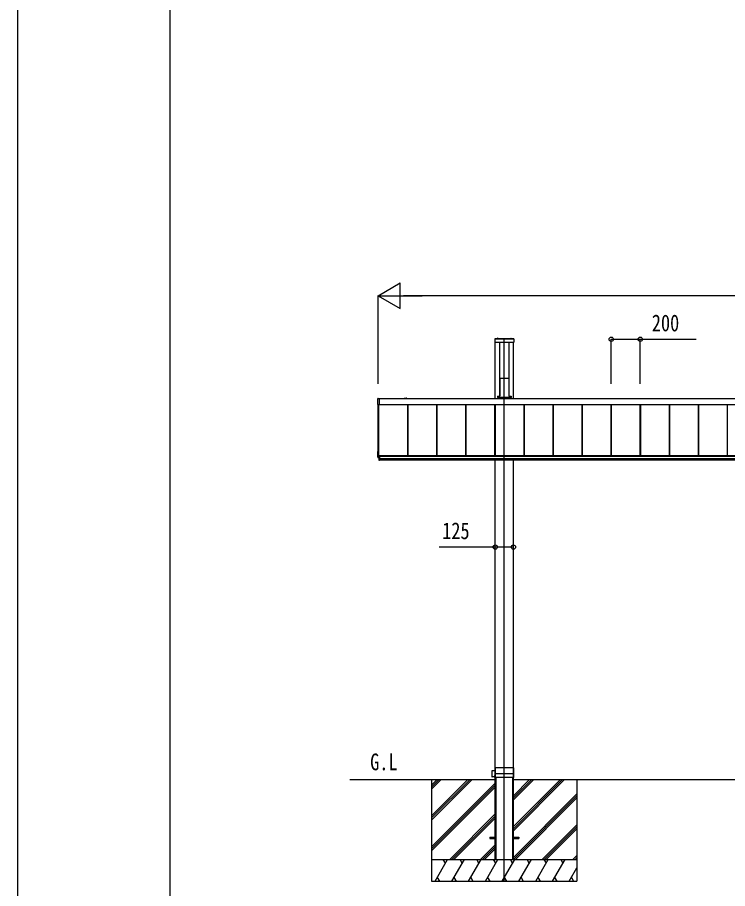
# Model space of a CAD drawing. Units: millimetres, scale not verified. Extents: x -14718 to 14718, y -10395 to 10395.
# Drawn here: x -14718 to -9831, y -6216 to -221 of the extents above; entities that cross this region are included whole.
import ezdxf
from ezdxf.enums import TextEntityAlignment as Align

# ---------------------------------------------------------------- set-up
doc = ezdxf.new("R2010")
doc.units = ezdxf.units.MM
doc.header["$LTSCALE"] = 40
for name, color, linetype in [('0-2_USER1', 3, 'Continuous'), ('0-3_YKK_12', 2, 'Continuous'), ('0-4_YKK_13', 4, 'Continuous'), ('0-5_YKK_A1', 4, 'Continuous'), ('0-6_YKK_D', 6, 'Continuous'), ('0-7_YKK_ZWAK', 7, 'Continuous')]:
    doc.layers.add(name, color=color, linetype=linetype)
doc.styles.add('ＭＳ ゴシック', font='')
doc.styles.get('ＭＳ ゴシック').set_extended_font_data('MS Gothic')

msp = doc.modelspace()

# ---------------------------------------------------------------- linework, layer by layer
at = {"layer": '0-3_YKK_12'}
msp.add_line((-11367.24, -6165.53), (-11367.24, -2435.53), dxfattribs=at)
at = {"layer": '0-4_YKK_13'}
for p, q in [((-11431.74, -2432.53), (-11431.74, -2456.53)), ((-11302.74, -2432.53), (-11431.74, -2432.53)), ((-11302.74, -2435.03), (-11431.74, -2435.03)), ((-11302.74, -2435.53), (-11431.74, -2435.53)), ((-11418.14, -2431.99), (-11418.14, -2431.79)), ((-11417.6, -2432.53), (-11406.89, -2432.53)), ((-11417.49, -2432.53), (-11417.14, -2432.53)), ((-11414.61, -2429.21), (-11413.39, -2431.67)), ((-11412.24, -2432.27), (-11413.39, -2431.67)), ((-11412.24, -2432.27), (-11411.1, -2431.67)), ((-11409.87, -2429.21), (-11411.1, -2431.67)), ((-11406.34, -2431.99), (-11406.34, -2431.79)), ((-11328.14, -2431.99), (-11328.14, -2431.79)), ((-11327.6, -2432.53), (-11316.89, -2432.53)), ((-11324.61, -2429.21), (-11323.39, -2431.67)), ((-11322.24, -2432.27), (-11323.39, -2431.67)), ((-11322.24, -2432.27), (-11321.1, -2431.67)), ((-11319.87, -2429.21), (-11321.1, -2431.67)), ((-11316.34, -2431.99), (-11316.34, -2431.79)), ((-11302.74, -2432.53), (-11302.74, -2456.53)), ((-11304.74, -2458.53), (-11429.74, -2458.53)), ((-11398.49, -2709.69), (-11398.49, -2824.74)), ((-11398.13, -2703.85), (-11398.48, -2709.34)), ((-11397.63, -2703.38), (-11395.59, -2703.38)), ((-11395.28, -2703.7), (-11395.59, -2703.38)), ((-11395.28, -2703.7), (-11339.2, -2703.7)), ((-11339.2, -2703.7), (-11338.89, -2703.38)), ((-11338.89, -2703.38), (-11336.85, -2703.38)), ((-11336.35, -2703.85), (-11336, -2709.34)), ((-11335.99, -2709.69), (-11335.99, -2824.74)), ((-12236.74, -2884.49), (-12236.74, -2843.46)), ((-11415.11, -2828), (-11415.11, -2835.49)), ((-11415.11, -2834.83), (-11319.37, -2834.83)), ((-11415.11, -2835.49), (-11319.37, -2835.49)), ((-11414.61, -2827.5), (-11399.6, -2827.5)), ((-11398.49, -2824.74), (-11398.6, -2826.56)), ((-11335.99, -2824.74), (-11335.88, -2826.56)), ((-11334.88, -2827.5), (-11319.87, -2827.5)), ((-11319.37, -2828), (-11319.37, -2835.49)), ((-12228.74, -2885.75), (-12236.27, -2885.29)), ((-12228.74, -2885.26), (-12228.74, -2885.75)), ((-12236.74, -3247.85), (-12236.74, -3206.82)), ((-12236.27, -3206.33), (-12235.24, -3206.26)), ((-12230.24, -3235.75), (-12230.24, -3267.03)), ((-12230.24, -3235.75), (-12226.74, -3235.75)), ((-12227.24, -3235.75), (-12227.24, -3267.03)), ((-12226.74, -3235.75), (-12226.74, -3267.03)), ((-12230.24, -3249.02), (-12236.27, -3248.66)), ((-12226.74, -3258.2), (-12230.24, -3258.2)), ((-12230.24, -3267.03), (-12226.74, -3267.03)), ((-11431.9, -5385.83), (-11432.15, -5414.71)), ((-11302.89, -5385.53), (-11431.6, -5385.53)), ((-11430.74, -5450.23), (-11430.74, -5385.83)), ((-11429.74, -5385.83), (-11429.74, -5450.23)), ((-11304.74, -5450.23), (-11304.74, -5385.83)), ((-11303.74, -5385.83), (-11303.74, -5450.23)), ((-11302.24, -5425.53), (-11302.59, -5385.83)), ((-11452.24, -5404.83), (-11452.24, -5446.24)), ((-11432.06, -5404.18), (-11451.95, -5404.53)), ((-11432.06, -5446.88), (-11451.95, -5446.54)), ((-11432.15, -5414.71), (-11430.74, -5414.71)), ((-11432.03, -5450.23), (-11432.15, -5436.35)), ((-11432.15, -5436.35), (-11430.74, -5436.35)), ((-11302.76, -5450.53), (-11431.73, -5450.53)), ((-11302.24, -5425.53), (-11430.74, -5425.53)), ((-11302.46, -5450.23), (-11302.24, -5425.53))]:
    msp.add_line(p, q, dxfattribs=at)
msp.add_lwpolyline([(-12236.27, -2842.97), (-12228.74, -2842.5), (-12228.74, -2843), (-12228.74, -2885.26)], dxfattribs=at)
for centre, radius, start, end in [((-11429.74, -2456.53), 2, 180, 270), ((-11417.6, -2431.99), 0.545, 180, 270), ((-11417.59, -2431.79), 0.55, 138.43917, 180), ((-11412.24, -2436.53), 7.7, 41.56083, 138.43917), ((-11406.89, -2431.99), 0.545, 270, 0), ((-11406.89, -2431.79), 0.55, 0, 41.56083), ((-11327.6, -2431.99), 0.545, 180, 270), ((-11327.59, -2431.79), 0.55, 138.43917, 180), ((-11322.24, -2436.53), 7.7, 41.56083, 138.43917), ((-11316.89, -2431.99), 0.545, 270, 0), ((-11316.89, -2431.79), 0.55, 0, 41.56083), ((-11304.74, -2456.53), 2, 270, 0), ((-12236.24, -2843.46), 0.497, 93.16944, 179.94772), ((-12235.87, -2884.52), 0.873, 177.74142, 242.53793), ((-12236.24, -3206.82), 0.497, 93.16944, 179.94772), ((-12235.87, -3247.88), 0.873, 177.74142, 242.53793), ((-11431.6, -5385.83), 0.3, 90, 179.5), ((-11431.04, -5385.83), 0.3, 0, 90), ((-11429.44, -5385.83), 0.3, 90, 180), ((-11305.04, -5385.83), 0.3, 0, 90), ((-11303.44, -5385.83), 0.3, 90, 180), ((-11302.89, -5385.83), 0.3, 0.5, 90), ((-11451.94, -5404.83), 0.3, 91, 180), ((-11451.94, -5446.24), 0.3, 180, 269), ((-11431.73, -5450.23), 0.3, 180.5, 270), ((-11431.04, -5450.23), 0.3, 270, 0), ((-11429.44, -5450.23), 0.3, 180, 270), ((-11305.04, -5450.23), 0.3, 270, 0), ((-11303.44, -5450.23), 0.3, 180, 270), ((-11302.76, -5450.23), 0.3, 270, 359.5)]:
    msp.add_arc(centre, radius, start, end, dxfattribs=at)
for centre, major_axis, ratio, start_param, end_param in [((-11398.45, -2709.34), (0.031, 0.5), 0.061627, 1.5746234, 2.3600215), ((-11397.63, -2703.88), (0.346, -0.364), 0.996462, 2.3838095, 3.8892836), ((-11336.85, -2703.88), (-0.346, -0.364), 0.996462, 2.3939017, 3.8993758), ((-11336.04, -2709.34), (-0.031, 0.5), 0.061627, 3.9231638, 4.7085619), ((-11414.61, -2828), (0.355, -0.355), 0.99628, 2.358058, 3.9251274), ((-11399.6, -2826.5), (0.691, -0.728), 0.996462, 5.5254021, 7.0308762), ((-11334.88, -2826.5), (-0.691, -0.728), 0.996462, 5.5354944, 7.0409685), ((-11319.87, -2828), (-0.355, -0.355), 0.99628, 2.358058, 3.9251274)]:
    msp.add_ellipse(centre, major_axis=major_axis, ratio=ratio, start_param=start_param, end_param=end_param, dxfattribs=at)
at = {"layer": '0-5_YKK_A1'}
for p, q in [((-11429.74, -2843.06), (-11429.74, -2458.53)), ((-11399.24, -2458.53), (-11399.24, -2827.43)), ((-11335.24, -2458.53), (-11335.24, -2827.43)), ((-11304.74, -2843.06), (-11304.74, -2458.53)), ((-11399.24, -2802.33), (-11398.49, -2802.33)), ((-11335.99, -2802.33), (-11335.24, -2802.33)), ((-12228.74, -2844.04), (-6431.74, -2844.04)), ((-12055.74, -2844.04), (-12055.74, -2843.06)), ((-12053.24, -2840.56), (-12045.7, -2840.56)), ((-12053.24, -2843.36), (-12053.24, -2844.04)), ((-12039.49, -2843.06), (-12052.94, -2843.06)), ((-12044.78, -2840.56), (-12039.49, -2840.56)), ((-12039.49, -2843.06), (-6620.99, -2843.06)), ((-11412.24, -2835.49), (-11412.24, -2843.06)), ((-11322.24, -2835.49), (-11322.24, -2843.06)), ((-12235.24, -3247.47), (-12235.24, -2885.36)), ((-12230.24, -3235.75), (-12230.24, -2885.66)), ((-12228.74, -2883.95), (-6431.74, -2883.95)), ((-12228.74, -2884.23), (-6431.74, -2884.23)), ((-12031.74, -3236.14), (-12031.74, -2884.23)), ((-12031.34, -3236.14), (-12031.34, -2884.23)), ((-12028.74, -3236.14), (-12028.74, -2884.23)), ((-11831.74, -3236.14), (-11831.74, -2884.23)), ((-11829.14, -3236.14), (-11829.14, -2884.23)), ((-11828.74, -3236.14), (-11828.74, -2884.23)), ((-11631.74, -3236.14), (-11631.74, -2884.23)), ((-11629.14, -3236.14), (-11629.14, -2884.23)), ((-11628.74, -3236.14), (-11628.74, -2884.23)), ((-11431.74, -3236.14), (-11431.74, -2884.23)), ((-11429.14, -3236.14), (-11429.14, -2884.23)), ((-11428.74, -3236.14), (-11428.74, -2884.23)), ((-11231.74, -3236.14), (-11231.74, -2884.23)), ((-11229.14, -3236.14), (-11229.14, -2884.23)), ((-11228.74, -3236.14), (-11228.74, -2884.23)), ((-11031.74, -3236.14), (-11031.74, -2884.23)), ((-11029.14, -3236.14), (-11029.14, -2884.23)), ((-11028.74, -3236.14), (-11028.74, -2884.23)), ((-10831.74, -3236.14), (-10831.74, -2884.23)), ((-10829.14, -3236.14), (-10829.14, -2884.23)), ((-10828.74, -3236.14), (-10828.74, -2884.23)), ((-10631.74, -3236.14), (-10631.74, -2884.23)), ((-10629.14, -3236.14), (-10629.14, -2884.23)), ((-10628.74, -3236.14), (-10628.74, -2884.23)), ((-10431.74, -3236.14), (-10431.74, -2884.23)), ((-10429.14, -3236.14), (-10429.14, -2884.23)), ((-10428.74, -3236.14), (-10428.74, -2884.23)), ((-10231.74, -3236.14), (-10231.74, -2884.23)), ((-10229.14, -3236.14), (-10229.14, -2884.23)), ((-10228.74, -3236.14), (-10228.74, -2884.23)), ((-10031.74, -3236.14), (-10031.74, -2884.23)), ((-10029.14, -3236.14), (-10029.14, -2884.23)), ((-10028.74, -3236.14), (-10028.74, -2884.23)), ((-9831.74, -3236.14), (-9831.74, -2884.23)), ((-12226.74, -3236.14), (-6433.74, -3236.14)), ((-12235.24, -3247.47), (-12230.24, -3247.47)), ((-12226.74, -3239.88), (-6433.74, -3239.88)), ((-12226.74, -3239.88), (-6433.74, -3239.88)), ((-12226.74, -3256.8), (-6433.74, -3256.8)), ((-12226.74, -3265.53), (-6433.74, -3265.53)), ((-11429.74, -6015.53), (-11429.74, -3265.53)), ((-11304.74, -6015.53), (-11304.74, -3265.53)), ((-11428.04, -5452.53), (-11424.54, -5452.53)), ((-11428.04, -5452.53), (-11428.04, -6015.53)), ((-11424.54, -5452.53), (-11424.54, -6015.53)), ((-11309.94, -5452.53), (-11306.44, -5452.53)), ((-11309.94, -5452.53), (-11309.94, -6015.53)), ((-11306.44, -5452.53), (-11306.44, -6015.53)), ((-12430.24, -5465.53), (-11429.74, -5465.53)), ((-11867.24, -5465.53), (-11867.24, -6165.53)), ((-11603.27, -5465.53), (-11867.24, -5729.5)), ((-11815.4, -5465.53), (-11867.24, -5517.37)), ((-11617.41, -5465.53), (-11867.24, -5715.36)), ((-11589.13, -5465.53), (-11867.24, -5743.64)), ((-11829.54, -5465.53), (-11867.24, -5503.23)), ((-11801.26, -5465.53), (-11867.24, -5531.51)), ((-11429.74, -5489.99), (-11867.24, -5927.49)), ((-11429.74, -5504.13), (-11867.24, -5941.63)), ((-11304.74, -5465.53), (-9392.74, -5465.53)), ((-10966.87, -5465.53), (-11304.74, -5803.4)), ((-11179.01, -5465.53), (-11304.74, -5591.27)), ((-10981.02, -5465.53), (-11304.74, -5789.26)), ((-10952.73, -5465.53), (-11304.74, -5817.54)), ((-11193.15, -5465.53), (-11304.74, -5577.12)), ((-11164.86, -5465.53), (-11304.74, -5605.41)), ((-10867.24, -5465.53), (-10867.24, -6165.53)), ((-11429.74, -5518.28), (-11867.24, -5955.78)), ((-10867.24, -5563.89), (-11304.74, -6001.39)), ((-10867.24, -5578.03), (-11304.74, -6015.53)), ((-10867.24, -5592.17), (-11290.6, -6015.53)), ((-11429.74, -5702.12), (-11743.15, -6015.53)), ((-11429.74, -5716.27), (-11729.01, -6015.53)), ((-11429.74, -5730.41), (-11714.86, -6015.53)), ((-10867.24, -5776.02), (-11106.75, -6015.53)), ((-10867.24, -5790.16), (-11092.61, -6015.53)), ((-10867.24, -5804.3), (-11078.47, -6015.53)), ((-11467.24, -5861.03), (-11467.24, -5870.03)), ((-11467.24, -5861.03), (-11429.74, -5861.03)), ((-11467.24, -5870.03), (-11429.74, -5870.03)), ((-11304.74, -5861.03), (-11267.24, -5861.03)), ((-11304.74, -5870.03), (-11267.24, -5870.03)), ((-11267.24, -5861.03), (-11267.24, -5870.03)), ((-11429.74, -5914.26), (-11531.02, -6015.53)), ((-11429.74, -5928.4), (-11516.87, -6015.53)), ((-11429.74, -5942.54), (-11502.73, -6015.53)), ((-10867.24, -5988.15), (-10894.62, -6015.53)), ((-11867.24, -6015.53), (-10867.24, -6015.53)), ((-11844.12, -6165.53), (-11757.52, -6015.53)), ((-11772.52, -6041.51), (-11787.52, -6015.53)), ((-11728.65, -6165.53), (-11642.05, -6015.53)), ((-11657.05, -6041.51), (-11672.05, -6015.53)), ((-11613.18, -6165.53), (-11526.58, -6015.53)), ((-11541.58, -6041.51), (-11556.58, -6015.53)), ((-11497.71, -6165.53), (-11411.11, -6015.53)), ((-11426.11, -6041.51), (-11441.11, -6015.53)), ((-11429.74, -6015.53), (-11304.74, -6015.53)), ((-11382.24, -6165.53), (-11295.64, -6015.53)), ((-11310.64, -6041.51), (-11325.64, -6015.53)), ((-11266.77, -6165.53), (-11180.17, -6015.53)), ((-11195.17, -6041.51), (-11210.17, -6015.53)), ((-11151.3, -6165.53), (-11064.7, -6015.53)), ((-11094.7, -6015.53), (-11079.7, -6041.51)), ((-11035.83, -6165.53), (-10949.23, -6015.53)), ((-10979.23, -6015.53), (-10964.23, -6041.51)), ((-10867.24, -6002.29), (-10880.48, -6015.53)), ((-10920.36, -6165.53), (-10867.24, -6073.53)), ((-11867.24, -6165.53), (-10867.24, -6165.53)), ((-11829.12, -6139.55), (-11814.12, -6165.53)), ((-11713.65, -6139.55), (-11698.65, -6165.53)), ((-11598.18, -6139.55), (-11583.18, -6165.53)), ((-11482.71, -6139.55), (-11467.71, -6165.53)), ((-11367.24, -6139.55), (-11352.24, -6165.53)), ((-11251.77, -6139.55), (-11236.77, -6165.53)), ((-11136.3, -6139.55), (-11121.3, -6165.53)), ((-11020.83, -6139.55), (-11005.83, -6165.53)), ((-10905.36, -6139.55), (-10890.36, -6165.53))]:
    msp.add_line(p, q, dxfattribs=at)
for centre, radius, start, end in [((-12053.24, -2843.06), 2.5, 90, 180), ((-12052.94, -2843.36), 0.3, 90, 180), ((-12045.7, -2840.76), 0.2, 23.57818, 90), ((-12045.24, -2840.56), 0.3, 203.57818, 336.42182), ((-12044.78, -2840.76), 0.2, 90, 156.42182), ((-12039.49, -2841.81), 1.25, 270, 90)]:
    msp.add_arc(centre, radius, start, end, dxfattribs=at)
at = {"layer": '0-6_YKK_D'}
for p, q in [((-12235.24, -2135.53), (-12083.69, -2048.03)), ((-12083.69, -2223.03), (-12083.69, -2048.03)), ((-12235.24, -2743.06), (-12235.24, -2134.53)), ((-12235.24, -2135.53), (-12083.69, -2223.03)), ((-12235.24, -2135.53), (-11932.13, -2135.53)), ((-6600.24, -2135.53), (-12060.24, -2135.53)), ((-10631.74, -2743.06), (-10631.74, -2434.53)), ((-10431.74, -2743.06), (-10431.74, -2434.53))]:
    msp.add_line(p, q, dxfattribs=at)
for points in [[(-10631.74, -2435.53), (-10431.74, -2435.53), (-10046.64, -2435.53)], [(-11304.74, -3865.53), (-11429.74, -3865.53), (-11814.84, -3865.53)]]:
    msp.add_lwpolyline(points, dxfattribs=at)
for centre in [(-10631.74, -2435.53), (-10431.74, -2435.53), (-11429.74, -3865.53), (-11304.74, -3865.53)]:
    msp.add_circle(centre, 14.88, dxfattribs=at)
at = {"layer": '0-7_YKK_ZWAK'}
msp.add_line((-13667.43, -8837.5), (-13667.43, 9712.5), dxfattribs=at)
msp.add_lwpolyline([(-14717.5, -10395), (14717.5, -10395), (14717.5, 10395), (-14717.5, 10395)], close=True, dxfattribs=at)

# ---------------------------------------------------------------- texts
at = {"layer": '0-2_USER1', "style": 'ＭＳ ゴシック', "width": 0.8}
msp.add_text('G.L', height=115.5, dxfattribs=at).set_placement((-12290.31, -5436.03), align=Align.BOTTOM_LEFT)
at = {"layer": '0-6_YKK_D', "style": 'ＭＳ ゴシック', "width": 0.8}
for s, p in [('200', (-10352.24, -2415.53)), ('125', (-11794.84, -3845.53))]:
    msp.add_text(s, height=115.5, dxfattribs=at).set_placement(p, align=Align.BOTTOM_LEFT)

doc.saveas('drawing.dxf')
